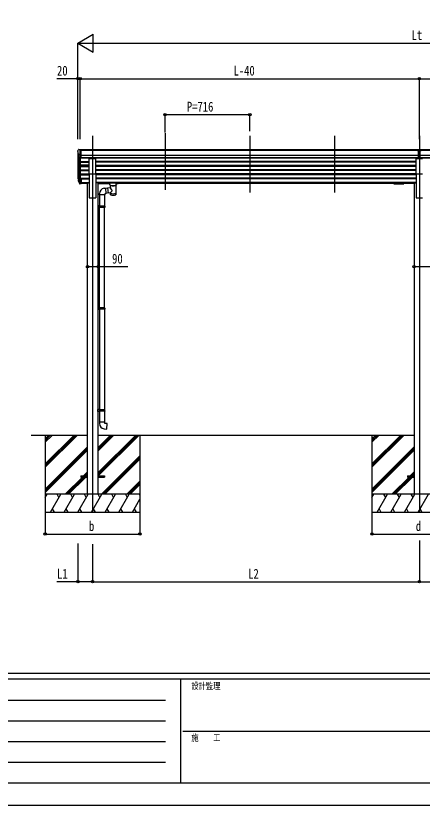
# Model space of a CAD drawing. Units: millimetres, scale not verified. Extents: x -10512 to 10512, y -7425 to 7425.
# Drawn here: x -4653 to -1220, y -7425 to -764 of the extents above; entities that cross this region are included whole.
import ezdxf
from ezdxf.enums import TextEntityAlignment as Align

# ---------------------------------------------------------------- set-up
doc = ezdxf.new("R2010")
doc.units = ezdxf.units.MM
doc.header["$LTSCALE"] = 30
for name, color, linetype in [('0-3_YKK_12', 2, 'Continuous'), ('0-4_YKK_13', 4, 'Continuous'), ('0-5_YKK_A1', 4, 'Continuous'), ('0-6_YKK_D', 6, 'Continuous'), ('0-7_YKK_ZWAK', 7, 'Continuous')]:
    doc.layers.add(name, color=color, linetype=linetype)
doc.styles.add('ＭＳ ゴシック', font='')
doc.styles.get('ＭＳ ゴシック').set_extended_font_data('MS Gothic')

msp = doc.modelspace()

# ---------------------------------------------------------------- linework, layer by layer
at = {"layer": '0-3_YKK_12'}
for p, q in [((-4004.61, -1776.98), (-4004.61, -4951.39)), ((-3392.26, -1754.64), (-3392.26, -2232.16)), ((-2676.61, -1776.98), (-2676.61, -2254.5)), ((-1960.61, -1776.98), (-1960.61, -2254.5)), ((-1244.61, -1776.98), (-1244.61, -4951.39))]:
    msp.add_line(p, q, dxfattribs=at)
at = {"layer": '0-4_YKK_13'}
for p, q in [((-4130.61, -1902.74), (-4130.61, -1903.37)), ((-4128.08, -1924.55), (-4122.76, -1927.62)), ((-4123.7, -1893.94), (-4127.77, -1899.74)), ((-4120.61, -1893.37), (-4122.95, -1893.51)), ((-4122.61, -1927.88), (-4122.61, -1944.16)), ((-4120.61, -1893.37), (-4102.11, -1893.37)), ((-4108.61, -1966.35), (-4108.61, -1893.37)), ((-4102.11, -1893.37), (-4092.11, -1893.46)), ((-4102.11, -1965.35), (-4102.11, -1893.37)), ((-4092.11, -1894.97), (-4092.11, -1893.46)), ((-1261.11, -1901.4), (-1261.11, -1893.56)), ((-1261.11, -1901.4), (-1251.11, -1901.4)), ((-1244.61, -1902.22), (-1251.11, -1901.82)), ((-1251.11, -1903.4), (-1238.11, -1903.4)), ((-1238.11, -1901.88), (-1244.61, -1902.2)), ((-1238.11, -1965.03), (-1238.11, -1899.75)), ((-4116.24, -1964.54), (-4125.24, -1948.95)), ((-4108.61, -1966.35), (-4113.82, -1966.03)), ((-4102.11, -1965.35), (-4108.61, -1965.35)), ((-4032.11, -2098.82), (-4032.11, -1967.02)), ((-4032.11, -1967.02), (-3977.11, -1967.02)), ((-3977.11, -2098.82), (-3977.11, -1967.02)), ((-1272.11, -2098.82), (-1272.11, -1967.02)), ((-1272.11, -1967.02), (-1217.11, -1967.02)), ((-1251.11, -1944.92), (-1244.61, -1945.09)), ((-1251.11, -1963.97), (-1244.61, -1964.36)), ((-1244.61, -1945.09), (-1238.11, -1944.92)), ((-1244.61, -1964.36), (-1238.11, -1963.97)), ((-4108.61, -2127.09), (-4108.61, -2181.86)), ((-4032.11, -2098.82), (-3977.11, -2098.82)), ((-1272.11, -2098.82), (-1217.11, -2098.82)), ((-4127.52, -2141.28), (-4123.64, -2149.23)), ((-4126.91, -2139.9), (-4123.64, -2146.97)), ((-4125.2, -2152.56), (-4124.87, -2156.96)), ((-4124.87, -2156.96), (-4116.06, -2180.51)), ((-4124.25, -2156.4), (-4116.06, -2172.58)), ((-4115.05, -2171.45), (-4122.8, -2156.04)), ((-4108.61, -2172.12), (-4113.75, -2172.12)), ((-4108.61, -2173.93), (-4113.46, -2173.93)), ((-4108.61, -2181.86), (-4113.46, -2181.86)), ((-4102.11, -2167.22), (-4108.61, -2167.22)), ((-4102.11, -2172.1), (-4108.61, -2172.1)), ((-4102.11, -2181.12), (-4108.61, -2181.12)), ((-4102.11, -2139.76), (-4102.11, -2181.12)), ((-3874.61, -2171.67), (-3874.61, -2182.43)), ((-3789.61, -2171.01), (-3872.61, -2171.01)), ((-3789.61, -2173.19), (-3872.61, -2173.19)), ((-3858.11, -2183.1), (-3872.61, -2183.1)), ((-3858.11, -2189.9), (-3858.11, -2179.63)), ((-3854.01, -2211.98), (-3854.01, -2194.39)), ((-3808.21, -2194.4), (-3808.2, -2274.7)), ((-3804.11, -2189.9), (-3804.11, -2179.63)), ((-3789.61, -2183.1), (-3804.11, -2183.1)), ((-3787.61, -2171.67), (-3787.61, -2182.43)), ((-3787.61, -2171.86), (-3787.61, -2173.41)), ((-1461.61, -2171.67), (-1461.61, -2182.43)), ((-1461.61, -2171.86), (-1461.61, -2173.41)), ((-1459.61, -2171.01), (-1376.61, -2171.01)), ((-1459.61, -2173.19), (-1376.61, -2173.19)), ((-1459.61, -2183.1), (-1376.61, -2183.1)), ((-1374.61, -2171.67), (-1374.61, -2182.43)), ((-3907.97, -2219.91), (-3895.46, -2218.35)), ((-3878.94, -2217.76), (-3895.29, -2220.3)), ((-3872.5, -2259.27), (-3891.62, -2262.23)), ((-3879.23, -2215.88), (-3854.01, -2211.97)), ((-3879.23, -2215.88), (-3872.21, -2261.14)), ((-3854.01, -2258.32), (-3872.21, -2261.14)), ((-3854.03, -2274.7), (-3854.01, -2258.07)), ((-3947.37, -2275.92), (-3947.37, -2265)), ((-3901.37, -2275.92), (-3947.37, -2275.92)), ((-3945.41, -2275.92), (-3945.41, -2366.76)), ((-3903.41, -2275.92), (-3903.41, -2369.31)), ((-3943.41, -2366.81), (-3959.41, -2366.34)), ((-3959.41, -2366.34), (-3959.41, -2384.28)), ((-3943.41, -2383.81), (-3959.41, -2384.28)), ((-3943.41, -2368.81), (-3945.41, -2368.81)), ((-3902.41, -2369.31), (-3945.41, -2369.31)), ((-3901.41, -2371.31), (-3945.41, -2371.31)), ((-3901.41, -2379.31), (-3945.41, -2379.31)), ((-3902.41, -2381.31), (-3945.41, -2381.31)), ((-3945.41, -3226.01), (-3945.41, -2383.87)), ((-3943.41, -2368.81), (-3943.41, -2366.81)), ((-3943.41, -2383.81), (-3943.41, -2381.81)), ((-3940.94, -2371.31), (-3940.51, -2369.31)), ((-3903.41, -3228.57), (-3903.41, -2381.31)), ((-3901.41, -2371.31), (-3902.41, -2369.31)), ((-3901.41, -2379.31), (-3902.41, -2381.31)), ((-3901.41, -2371.31), (-3901.41, -2379.31)), ((-3943.41, -3226.07), (-3959.41, -3225.6)), ((-3959.41, -3225.6), (-3959.41, -3243.54)), ((-3943.41, -3243.07), (-3959.41, -3243.54)), ((-3943.41, -3228.07), (-3945.41, -3228.07)), ((-3902.41, -3228.57), (-3945.41, -3228.57)), ((-3901.41, -3230.57), (-3945.41, -3230.57)), ((-3901.41, -3238.57), (-3945.41, -3238.57)), ((-3902.41, -3240.57), (-3945.41, -3240.57)), ((-3945.41, -3243.13), (-3945.41, -4085.26)), ((-3943.41, -3228.07), (-3943.41, -3226.07)), ((-3943.41, -3243.07), (-3943.41, -3241.07)), ((-3940.94, -3230.57), (-3940.51, -3228.57)), ((-3903.41, -3240.57), (-3903.41, -4087.82)), ((-3901.41, -3230.57), (-3902.41, -3228.57)), ((-3901.41, -3238.57), (-3902.41, -3240.57)), ((-3901.41, -3230.57), (-3901.41, -3238.57)), ((-3943.41, -4085.32), (-3959.41, -4084.85)), ((-3959.41, -4102.79), (-3959.41, -4084.85)), ((-3943.41, -4102.32), (-3959.41, -4102.79)), ((-3902.41, -4087.82), (-3945.41, -4087.82)), ((-3901.41, -4089.82), (-3945.41, -4089.82)), ((-3901.41, -4097.82), (-3945.41, -4097.82)), ((-3902.41, -4099.82), (-3945.41, -4099.82)), ((-3943.41, -4100.32), (-3945.41, -4100.32)), ((-3945.41, -4102.38), (-3945.41, -4193.82)), ((-3943.41, -4085.32), (-3943.41, -4087.32)), ((-3943.41, -4100.32), (-3943.41, -4102.32)), ((-3940.94, -4097.82), (-3940.51, -4099.82)), ((-3903.41, -4099.82), (-3903.41, -4193.82)), ((-3901.41, -4089.82), (-3902.41, -4087.82)), ((-3901.41, -4097.82), (-3902.41, -4099.82)), ((-3901.41, -4097.82), (-3901.41, -4089.82)), ((-3901.41, -4193.82), (-3947.41, -4193.82)), ((-3947.41, -4193.82), (-3947.41, -4204.74)), ((-3901.41, -4203.82), (-3901.41, -4193.82)), ((-4104.61, -4646.89), (-4104.61, -4655.89)), ((-4104.61, -4646.89), (-4049.81, -4646.89)), ((-4104.61, -4655.89), (-4049.81, -4655.89)), ((-3959.41, -4646.89), (-3904.61, -4646.89)), ((-3959.41, -4655.89), (-3904.61, -4655.89)), ((-3904.61, -4646.89), (-3904.61, -4655.89)), ((-1344.61, -4646.89), (-1344.61, -4655.89)), ((-1344.61, -4646.89), (-1289.81, -4646.89)), ((-1344.61, -4655.89), (-1289.81, -4655.89))]:
    msp.add_line(p, q, dxfattribs=at)
for points in [[(-1261.11, -1893.56), (-1243.11, -1893.4), (-1228.11, -1893.53)], [(-1238.11, -1965.03), (-1244.61, -1965.43), (-1251.11, -1965.03), (-1251.11, -1899.69)], [(-1238.11, -1901.36), (-1228.11, -1901.27), (-1228.11, -1893.53)], [(-1238.11, -1946.03), (-1241.37, -1946.11), (-1244.61, -1946.19), (-1247.85, -1946.11), (-1251.11, -1946.03)], [(-3872.61, -2171.01), (-3872.97, -2171.01), (-3873.5, -2171.04), (-3873.94, -2171.09), (-3874.25, -2171.17), (-3874.42, -2171.27), (-3874.54, -2171.4), (-3874.6, -2171.58), (-3874.61, -2171.67)], [(-3872.61, -2183.1), (-3872.97, -2183.09), (-3873.5, -2183.07), (-3873.94, -2183.02), (-3874.25, -2182.94), (-3874.42, -2182.84), (-3874.54, -2182.7), (-3874.6, -2182.52), (-3874.61, -2182.43)], [(-3854.01, -2194.39), (-3854.24, -2194.3), (-3855.6, -2193.56), (-3856.71, -2192.72), (-3857.47, -2191.85), (-3857.93, -2190.95), (-3858.1, -2190.07)], [(-3804.15, -2189.85), (-3804.13, -2190.2), (-3804.37, -2191.16), (-3804.89, -2192.04), (-3805.7, -2192.88), (-3806.81, -2193.68), (-3808.21, -2194.4)], [(-3787.61, -2171.67), (-3787.65, -2171.48), (-3787.73, -2171.34), (-3787.83, -2171.25), (-3787.93, -2171.19), (-3788.05, -2171.14), (-3788.35, -2171.08), (-3788.84, -2171.03), (-3789.38, -2171.01), (-3789.61, -2171.01)], [(-3787.61, -2182.43), (-3787.65, -2182.63), (-3787.73, -2182.77), (-3787.83, -2182.86), (-3787.93, -2182.92), (-3788.05, -2182.97), (-3788.35, -2183.03), (-3788.84, -2183.07), (-3789.38, -2183.09), (-3789.61, -2183.1)], [(-1461.61, -2171.67), (-1461.57, -2171.48), (-1461.49, -2171.34), (-1461.39, -2171.25), (-1461.29, -2171.19), (-1461.17, -2171.14), (-1460.88, -2171.08), (-1460.39, -2171.03), (-1459.85, -2171.01), (-1459.61, -2171.01)], [(-1461.61, -2182.43), (-1461.57, -2182.63), (-1461.49, -2182.77), (-1461.39, -2182.86), (-1461.29, -2182.92), (-1461.17, -2182.97), (-1460.88, -2183.03), (-1460.39, -2183.07), (-1459.85, -2183.09), (-1459.61, -2183.1)], [(-1376.61, -2171.01), (-1376.26, -2171.01), (-1375.73, -2171.04), (-1375.28, -2171.09), (-1374.98, -2171.17), (-1374.81, -2171.27), (-1374.69, -2171.4), (-1374.62, -2171.58), (-1374.61, -2171.67)], [(-1376.61, -2183.1), (-1376.26, -2183.09), (-1375.73, -2183.07), (-1375.28, -2183.02), (-1374.98, -2182.94), (-1374.81, -2182.84), (-1374.69, -2182.7), (-1374.62, -2182.52), (-1374.61, -2182.43)], [(-3895.46, -2218.35), (-3891.45, -2264.18), (-3901.37, -2265.92), (-3901.37, -2275.92)], [(-3943.41, -2381.81), (-3945.41, -2381.81), (-3945.41, -2368.81)], [(-3940.94, -2371.31), (-3940.94, -2379.31), (-3940.51, -2381.31)], [(-3943.41, -3241.07), (-3945.41, -3241.07), (-3945.41, -3228.07)], [(-3940.94, -3230.57), (-3940.94, -3238.57), (-3940.51, -3240.57)], [(-3943.41, -4087.32), (-3945.41, -4087.32), (-3945.41, -4100.32)], [(-3940.94, -4097.82), (-3940.94, -4089.82), (-3940.51, -4087.82)], [(-3906.33, -4249.56), (-3885.5, -4251.39), (-3881.49, -4205.56), (-3901.41, -4203.82)]]:
    msp.add_lwpolyline(points, dxfattribs=at)
for centre, radius, start, end in [((-4127.61, -1902.74), 3, 93, 180), ((-3928.61, -1903.37), 202, 180, 184.94904), ((-4123.71, -1920.18), 6.18, 185.7035, 224.99897), ((-4122.88, -1894.51), 1, 93.5, 145), ((-4122.91, -1927.88), 0.3, 0, 60), ((-4122.64, -1947.45), 3, 94.7167, 210), ((-4122.91, -1944.16), 0.3, 274.7167, 0), ((-4113.64, -1963.04), 3, 210, 266.5), ((-4099.43, -2132.17), 29.53, 186.50806, 197.98144), ((-4098.03, -2130.41), 30.41, 187.1552, 198.19734), ((-3901.46, -2265.36), 45.91, 98.14944, 179.55845), ((-3902.41, -4204.74), 45, 180, 265)]:
    msp.add_arc(centre, radius, start, end, dxfattribs=at)
for centre, major_axis, ratio, start_param, end_param in [((-1220.04, -1903.71), (24.57, -1.51), 0.121868, 3.1422238, 3.1491027), ((-4039.96, -2132.6), (-89.06, 1.43), 0.57596, 6.1962358, 6.3678173), ((-4040.75, -2125.92), (87.93, 4.42), 0.541684, 3.0659337, 3.2228513), ((-4123.9, -2152.56), (1.3, 0), 0.90356, 1.3700892, 3.347195), ((-4037.98, -2136.37), (-89.07, 0), 0.90356, 0.2056023, 0.2515348), ((-4038.69, -2132.5), (-88.05, 0), 0.90356, 0.2662965, 0.3003836), ((-4113.46, -2171.22), (-3, 0), 0.90356, 0.5235988, 1.5707963), ((-4113.46, -2179.15), (3, 0), 0.90356, 3.6651914, 4.712389), ((-4113.75, -2170.77), (-1.5, 0), 0.90356, 0.5235988, 1.5707963), ((-3872.61, -2173.41), (-2, 0), 0.109601, 4.712389, 6.2831853), ((-3831.11, -2179.63), (-27, 0), 0.122176, 3.1415927, 6.2831853), ((-3842.11, -2189.9), (-16, 0), 0.361356, 0, 0.0194874), ((-3831.1, -2194.86), (-22.92, 0.42), 0.07247, 0.0008089, 1.5716053), ((-3831.1, -2196.48), (-22.92, 0.42), 0.07247, 0.0008089, 1.5716053), ((-3831.12, -2194.86), (22.91, 0.42), 0.072511, 4.711586, 6.2823824), ((-3831.12, -2196.48), (22.91, 0.42), 0.072511, 4.711586, 6.2823824), ((-3789.61, -2173.41), (-2, 0), 0.109601, 3.1415927, 4.712389), ((-1459.61, -2173.41), (2, 0), 0.109601, 1.5707963, 3.1415927), ((-1376.61, -2173.41), (2, 0), 0.109601, 0, 1.5707963), ((-3831.11, -2238.52), (22.81, -26.62), 0.234429, 3.1563334, 4.5976381), ((-3833.67, -2235.87), (-20.32, -22.25), 0.045535, 4.9756507, 6.2441899), ((-3831.11, -2262.26), (-22.91, 0), 0.122865, 6.2831853, 9.424778), ((-3831.11, -2274.7), (-22.92, 0), 0.101955, 6.2829723, 9.4248207)]:
    msp.add_ellipse(centre, major_axis=major_axis, ratio=ratio, start_param=start_param, end_param=end_param, dxfattribs=at)
at = {"layer": '0-5_YKK_A1'}
for p, q in [((-4128.61, -1923.95), (-4128.61, -2126.73)), ((-1261.11, -1894.97), (-4102.11, -1894.97)), ((-1261.11, -1900.19), (-4102.11, -1900.19)), ((-1238.11, -1900.19), (-1238.11, -1900.19)), ((1612.89, -1894.97), (-1228.11, -1894.97)), ((1612.89, -1900.19), (-1228.11, -1900.19)), ((-4123.64, -1951.72), (-4123.64, -2153.44)), ((-4114.61, -1965.88), (-4114.62, -2171.87)), ((-4108.61, -1934.47), (-4108.61, -2127.09)), ((-4108.61, -1993.67), (-4032.11, -1993.67)), ((-4108.61, -1995.17), (-4032.11, -1995.17)), ((-1251.11, -1943.72), (-4102.11, -1943.72)), ((-1251.11, -1961.57), (-4102.11, -1961.57)), ((-1251.11, -1964.82), (-4102.11, -1964.82)), ((-1272.11, -1993.67), (-3977.11, -1993.67)), ((-1272.11, -1995.17), (-3977.11, -1995.17)), ((1612.89, -1943.72), (-1238.11, -1943.72)), ((1612.89, -1961.57), (-1238.11, -1961.57)), ((1612.89, -1964.82), (-1238.11, -1964.82)), ((-4108.61, -1999.49), (-4032.11, -1999.49)), ((-4108.61, -2020.45), (-4032.11, -2020.45)), ((-4108.61, -2028.76), (-4032.11, -2028.76)), ((-4108.61, -2030.26), (-4032.11, -2030.26)), ((-4108.61, -2034.58), (-4032.11, -2034.58)), ((-4108.61, -2063.81), (-4032.11, -2063.81)), ((-1272.11, -1999.49), (-3977.11, -1999.49)), ((-1272.11, -2028.76), (-3977.11, -2028.76)), ((-1272.11, -2030.26), (-3977.11, -2030.26)), ((-1272.11, -2034.58), (-3977.11, -2034.58)), ((-1272.11, -2063.81), (-3977.11, -2063.81)), ((-4108.61, -2065.31), (-4032.11, -2065.31)), ((-4108.61, -2069.62), (-4032.11, -2069.62)), ((-4108.61, -2098.97), (-4032.11, -2098.97)), ((-4108.61, -2100.46), (-4032.11, -2100.46)), ((-4108.61, -2104.78), (-4032.11, -2104.78)), ((-4032.11, -2098.82), (-4032.11, -2301.39)), ((-1272.11, -2065.31), (-3977.11, -2065.31)), ((-1272.11, -2069.62), (-3977.11, -2069.62)), ((-3977.11, -2098.82), (-3977.11, -2301.39)), ((-1272.11, -2098.97), (-3977.11, -2098.97)), ((-1272.11, -2100.46), (-3977.11, -2100.46)), ((-1272.11, -2104.78), (-3977.11, -2104.78)), ((-1272.11, -2098.82), (-1272.11, -2301.39)), ((-4108.61, -2133.95), (-4032.11, -2133.95)), ((-4108.61, -2135.45), (-4032.11, -2135.45)), ((-4108.61, -2139.76), (-4032.11, -2139.76)), ((-4102.11, -2169.8), (-4032.11, -2169.8)), ((-4102.11, -2171.19), (-4032.11, -2171.19)), ((-4049.81, -2178.88), (-4102.11, -2178.88)), ((-4049.81, -2172.39), (-4049.81, -4801.39)), ((-4049.81, -2172.39), (-4032.11, -2172.39)), ((-1272.11, -2133.95), (-3977.11, -2133.95)), ((-1272.11, -2135.45), (-3977.11, -2135.45)), ((-1272.11, -2139.76), (-3977.11, -2139.76)), ((-1272.11, -2169.8), (-3977.11, -2169.8)), ((-1272.11, -2171.19), (-3977.11, -2171.19)), ((-3959.41, -2172.39), (-3977.11, -2172.39)), ((-3959.41, -2172.39), (-3959.41, -4801.39)), ((-3959.41, -2178.88), (-3874.61, -2178.88)), ((-1461.61, -2178.88), (-3787.61, -2178.88)), ((-1289.81, -2178.88), (-1374.61, -2178.88)), ((-1289.81, -2172.39), (-1289.81, -4801.39)), ((-1289.81, -2172.39), (-1272.11, -2172.39)), ((-4032.11, -2301.39), (-3977.11, -2301.39)), ((-1272.11, -2301.39), (-1217.11, -2301.39)), ((-4522.65, -4301.39), (-4049.81, -4301.39)), ((-4404.81, -4301.39), (-4404.81, -4951.39)), ((-4404.81, -4545.56), (-4160.63, -4301.39)), ((-4404.81, -4559.71), (-4146.49, -4301.39)), ((-4404.81, -4573.85), (-4132.35, -4301.39)), ((-4404.81, -4361.72), (-4344.48, -4301.39)), ((-4404.81, -4347.58), (-4358.62, -4301.39)), ((-4404.81, -4333.43), (-4372.77, -4301.39)), ((-3959.61, -4620.86), (-3640.13, -4301.39)), ((-3959.61, -4635), (-3625.99, -4301.39)), ((-3959.61, -4437.02), (-3823.98, -4301.39)), ((-3959.61, -4422.87), (-3838.12, -4301.39)), ((-3959.61, -4408.73), (-3852.27, -4301.39)), ((-3959.41, -4301.39), (-1289.81, -4301.39)), ((-3957.35, -4646.89), (-3611.85, -4301.39)), ((-3604.81, -4301.39), (-3604.81, -4951.39)), ((-1644.81, -4301.39), (-1644.81, -4951.39)), ((-1644.81, -4545.56), (-1400.63, -4301.39)), ((-1644.81, -4559.71), (-1386.49, -4301.39)), ((-1644.81, -4573.85), (-1372.35, -4301.39)), ((-1644.81, -4361.72), (-1584.48, -4301.39)), ((-1644.81, -4347.58), (-1598.62, -4301.39)), ((-1644.81, -4333.43), (-1612.77, -4301.39)), ((-4404.81, -4757.69), (-4050.01, -4402.9)), ((-4404.81, -4771.84), (-4050.01, -4417.04)), ((-4404.81, -4785.98), (-4050.01, -4431.18)), ((-1644.81, -4757.69), (-1290.01, -4402.9)), ((-1644.81, -4771.84), (-1290.01, -4417.04)), ((-1644.81, -4785.98), (-1290.01, -4431.18)), ((-3928, -4801.39), (-3604.81, -4478.2)), ((-3913.86, -4801.39), (-3604.81, -4492.34)), ((-3899.72, -4801.39), (-3604.81, -4506.48)), ((-4236.37, -4801.39), (-4090.87, -4655.89)), ((-4222.23, -4801.39), (-4076.73, -4655.89)), ((-4208.09, -4801.39), (-4062.59, -4655.89)), ((-4081.87, -4646.89), (-4050.01, -4615.03)), ((-4067.73, -4646.89), (-4050.01, -4629.17)), ((-4053.59, -4646.89), (-4050.01, -4643.31)), ((-1476.37, -4801.39), (-1330.87, -4655.89)), ((-1462.23, -4801.39), (-1316.73, -4655.89)), ((-1448.09, -4801.39), (-1302.59, -4655.89)), ((-1321.87, -4646.89), (-1290.01, -4615.03)), ((-1307.73, -4646.89), (-1290.01, -4629.17)), ((-1293.59, -4646.89), (-1290.01, -4643.31)), ((-3715.87, -4801.39), (-3604.81, -4690.33)), ((-3701.73, -4801.39), (-3604.81, -4704.47)), ((-3687.59, -4801.39), (-3604.81, -4718.61)), ((-3604.81, -4801.39), (-4404.81, -4801.39)), ((-4404.81, -4828.89), (-4388.93, -4801.39)), ((-4360.07, -4951.39), (-4273.46, -4801.39)), ((-4288.46, -4827.37), (-4303.46, -4801.39)), ((-4244.6, -4951.39), (-4157.99, -4801.39)), ((-4172.99, -4827.37), (-4188, -4801.39)), ((-4129.13, -4951.39), (-4042.52, -4801.39)), ((-4057.52, -4827.37), (-4072.53, -4801.39)), ((-4013.66, -4951.39), (-3927.05, -4801.39)), ((-3942.05, -4827.37), (-3957.06, -4801.38)), ((-3898.19, -4951.39), (-3811.58, -4801.39)), ((-3826.58, -4827.37), (-3841.58, -4801.39)), ((-3782.72, -4951.39), (-3696.11, -4801.39)), ((-3726.11, -4801.39), (-3711.11, -4827.37)), ((-3667.25, -4951.39), (-3604.81, -4843.25)), ((-3610.64, -4801.39), (-3604.81, -4811.49)), ((-844.81, -4801.39), (-1644.81, -4801.39)), ((-1644.81, -4828.89), (-1628.93, -4801.39)), ((-1600.07, -4951.39), (-1513.46, -4801.39)), ((-1528.46, -4827.37), (-1543.46, -4801.39)), ((-1484.6, -4951.39), (-1397.99, -4801.39)), ((-1412.99, -4827.37), (-1428, -4801.39)), ((-1369.13, -4951.39), (-1282.52, -4801.39)), ((-1297.52, -4827.37), (-1312.53, -4801.39)), ((-1253.66, -4951.39), (-1167.05, -4801.39)), ((-4345.07, -4925.41), (-4330.07, -4951.39)), ((-4229.6, -4925.41), (-4214.6, -4951.39)), ((-4114.13, -4925.41), (-4099.13, -4951.39)), ((-3998.66, -4925.41), (-3983.66, -4951.39)), ((-3883.19, -4925.41), (-3868.19, -4951.39)), ((-3767.72, -4925.41), (-3752.72, -4951.39)), ((-3652.25, -4925.41), (-3637.25, -4951.39)), ((-1585.07, -4925.41), (-1570.07, -4951.39)), ((-1469.6, -4925.41), (-1454.6, -4951.39)), ((-1354.13, -4925.41), (-1339.13, -4951.39)), ((-1238.66, -4925.41), (-1223.66, -4951.39)), ((-4404.81, -4951.39), (-3604.81, -4951.39)), ((-1644.81, -4951.39), (-844.81, -4951.39))]:
    msp.add_line(p, q, dxfattribs=at)
at = {"layer": '0-6_YKK_D'}
for p, q in [((-4128.61, -994.97), (-3998.71, -919.97)), ((-3998.71, -1069.97), (-3998.71, -919.97)), ((-4128.61, -1804.55), (-4128.61, -993.97)), ((-4128.61, -994.97), (-3998.71, -1069.97)), ((-4128.61, -994.97), (-3868.8, -994.97)), ((-3978.61, -994.97), (1489.39, -994.97)), ((-4128.61, -1803.55), (-4128.61, -1293.97)), ((-4108.61, -1804.55), (-4108.61, -1293.97)), ((-4108.61, -1804.55), (-4108.61, -1293.97)), ((-4108.61, -1294.97), (-1244.61, -1294.97)), ((-1244.61, -1804.55), (-1244.61, -1293.97)), ((-1244.61, -1804.55), (-1244.61, -1293.97)), ((-1244.61, -1294.97), (1619.39, -1294.97)), ((-3392.61, -1748.1), (-3392.61, -1596.99)), ((-3392.61, -1597.99), (-2676.61, -1597.99)), ((-2676.61, -1736.96), (-2676.61, -1596.99)), ((-1289.81, -2859.28), (-1289.81, -2881.94)), ((-4404.81, -4951.39), (-4404.81, -5138.1)), ((-3604.81, -4937.17), (-3604.81, -5138.1)), ((-1644.81, -4951.39), (-1644.81, -5138.1)), ((-4404.81, -5137.1), (-3604.81, -5137.1)), ((-1644.81, -5137.1), (-844.81, -5137.1)), ((-1244.61, -5190.37), (-1244.61, -5539.98)), ((-1244.61, -5190.37), (-1244.61, -5539.98)), ((-4128.61, -5216.79), (-4128.61, -5539.98)), ((-4004.61, -5221.88), (-4004.61, -5539.98)), ((-4004.61, -5221.88), (-4004.61, -5539.98)), ((-4004.61, -5538.98), (-1244.61, -5538.98)), ((-1244.61, -5538.98), (1515.39, -5538.98))]:
    msp.add_line(p, q, dxfattribs=at)
for points in [[(-4108.61, -1294.97), (-4128.61, -1294.97), (-4307.11, -1294.97)], [(-4046.81, -2880.94), (-3956.41, -2880.94), (-3706.61, -2880.94)], [(-1289.81, -2880.94), (-1199.41, -2880.94), (-950.86, -2880.94)], [(-4004.61, -5538.98), (-4128.61, -5538.98), (-4305.71, -5538.98)]]:
    msp.add_lwpolyline(points, dxfattribs=at)
for centre in [(-4128.61, -1294.97), (-4108.61, -1294.97), (-4108.61, -1294.97), (-1244.61, -1294.97), (-1244.61, -1294.97), (-3392.61, -1597.99), (-2676.61, -1597.99), (-4046.81, -2880.94), (-3956.41, -2880.94), (-1289.81, -2880.94), (-4404.81, -5137.1), (-3604.81, -5137.1), (-1644.81, -5137.1), (-4128.61, -5538.98), (-4004.61, -5538.98), (-4004.61, -5538.98), (-1244.61, -5538.98), (-1244.61, -5538.98)]:
    msp.add_circle(centre, 10.62, dxfattribs=at)
at = {"layer": '0-7_YKK_ZWAK'}
for p, q in [((9737.55, -6312.5), (-9762.45, -6312.5)), ((-3262.45, -6362.5), (-9762.45, -6362.5)), ((-3262.45, -6362.5), (-3262.45, -7237.5)), ((-12.45, -6362.5), (-3262.45, -6362.5)), ((-9656.2, -6537.5), (-3387.45, -6537.5)), ((-9656.2, -6712.5), (-3387.45, -6712.5)), ((-3243.7, -6800), (-12.45, -6800)), ((-9656.2, -6887.5), (-3387.45, -6887.5)), ((-9656.2, -7062.5), (-3387.45, -7062.5)), ((-9762.45, -7237.5), (-3262.45, -7237.5)), ((-3262.45, -7237.5), (-12.45, -7237.5))]:
    msp.add_line(p, q, dxfattribs=at)
msp.add_lwpolyline([(-10512.5, -7425), (10512.5, -7425), (10512.5, 7425), (-10512.5, 7425)], close=True, dxfattribs=at)

# ---------------------------------------------------------------- texts
at = {"layer": '0-6_YKK_D', "style": 'ＭＳ ゴシック', "width": 0.8}
for s, p in [('Lt', (-1310.61, -992.97)), ('20', (-4305.11, -1292.97)), ('L-40', (-2814.61, -1292.97)), ('P=716', (-3208.61, -1596.69)), ('90', (-3839.91, -2879.64)), ('b', (-4034.81, -5135.8)), ('d', (-1274.81, -5135.8)), ('L1', (-4304.41, -5537.68)), ('L2', (-2690.61, -5537.68))]:
    msp.add_text(s, height=82.48, dxfattribs=at).set_placement(p, align=Align.BOTTOM_LEFT)
at = {"layer": '0-7_YKK_ZWAK', "style": 'ＭＳ ゴシック', "width": 0.8}
for s, p in [('設計監理', (-3170.78, -6462.5)), ('施\u3000\u3000工', (-3170.78, -6900))]:
    msp.add_text(s, height=54.99, dxfattribs=at).set_placement(p, align=Align.BOTTOM_LEFT)

doc.saveas('drawing.dxf')
